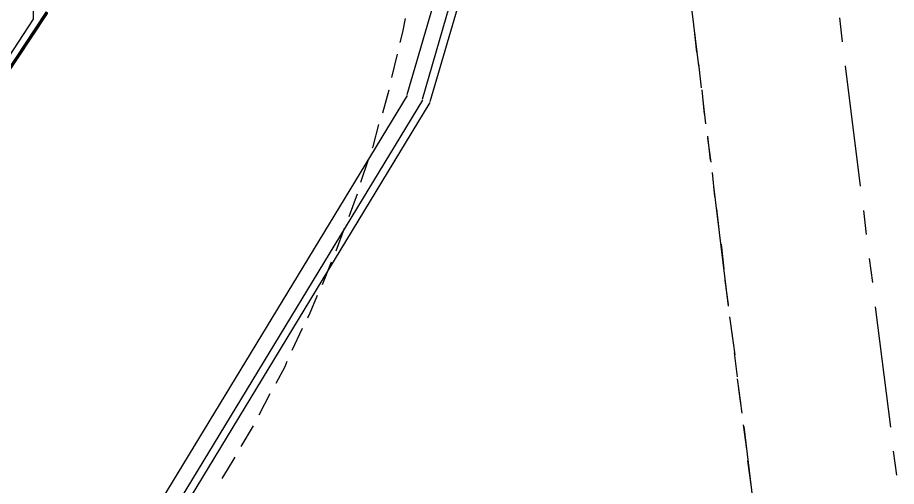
# Model space of a CAD drawing. Header units: feet. Extents: x -84 to 198, y -22 to 181.
# Drawn here: x 135.99 to 154.11, y 89.9 to 99.57 of the extents above; entities that cross this region are included whole.
import ezdxf

# ---------------------------------------------------------------- set-up
doc = ezdxf.new("R2010")
doc.units = ezdxf.units.FT
doc.layers.add('A-AREA-COMUN', color=252, linetype='CONTINUOUS')
doc.layers.add('A-LINEA', color=7, linetype='CONTINUOUS')

msp = doc.modelspace()

# ---------------------------------------------------------------- linework, layer by layer
at = {"layer": 'A-AREA-COMUN'}
msp.add_lwpolyline([(135.168, 97.7778), (136.32, 99.5378), (136.32, 100.0889), (136.64, 100.1778), (137.632, 102.8978), (138.16, 106.4889), (137.568, 106.5778), (137.568, 108.0533), (137.36, 108.0889), (137.28, 108.7289), (136.08, 109.0133), (135.392, 106.2044)], dxfattribs=at)
at = {"layer": 'A-LINEA'}
for p, q in [((149.72, 101.0578), (150.0267, 98.5778)), ((152.9333, 99.5644), (152.9867, 99.0711)), ((149.9333, 99.3644), (149.9867, 98.8578)), ((143.7067, 98.3378), (143.8267, 98.8178)), ((150.0267, 98.6178), (150.08, 98.1244)), ((153.0533, 98.5778), (153.36, 96.0978)), ((143.52, 97.6044), (143.6533, 98.0844)), ((150.0933, 98.0844), (150.1467, 97.5778)), ((137.106, 86.5685), (144.0266, 97.9674)), ((137.3394, 86.3305), (144.3454, 97.8702)), ((137.4514, 86.2068), (144.4985, 97.8196)), ((150.12, 97.8711), (150.1733, 97.3778)), ((150.2133, 97.1244), (150.2667, 96.6311)), ((150.2133, 97.0844), (150.28, 96.5911)), ((143.0667, 96.1778), (143.2267, 96.6444)), ((150.3067, 96.3778), (150.36, 95.8844)), ((150.3333, 96.0978), (150.64, 93.6178)), ((150.4, 95.6311), (150.4533, 95.1378)), ((153.4267, 95.5911), (153.48, 95.0978)), ((142.56, 94.7644), (142.7333, 95.2311)), ((150.4933, 94.8978), (150.5467, 94.3911)), ((153.5467, 94.6044), (153.6133, 94.1111)), ((142.28, 94.0711), (142.4667, 94.5378)), ((150.5733, 94.1511), (150.64, 93.6578)), ((153.6667, 93.6044), (153.9867, 91.1244)), ((150.6667, 93.4044), (150.7333, 92.9111)), ((141.6533, 92.7111), (141.8667, 93.1644)), ((150.7067, 93.1111), (150.7733, 92.6178)), ((150.76, 92.6578), (150.8267, 92.1644)), ((150.8267, 92.1244), (150.8933, 91.6311)), ((150.8533, 91.9111), (150.92, 91.4178)), ((140.9733, 91.3778), (141.2, 91.8178)), ((140.6, 90.7244), (140.8533, 91.1511)), ((150.9467, 91.1778), (151.0133, 90.6711)), ((150.96, 91.1378), (151.2667, 88.6578)), ((154.04, 90.6311), (154.1067, 90.1378)), ((151.04, 90.4311), (151.1067, 89.9378))]:
    msp.add_line(p, q, dxfattribs=at)
for points in [[(147.8933, 120.0178), (147.7467, 117.7911), (147.5467, 115.5511), (147.2933, 113.3244), (146.9867, 111.0978), (146.6267, 108.8844), (146.2133, 106.6711), (145.7333, 104.4844), (145.2133, 102.2978), (144.64, 100.1244), (144.0133, 97.9778)], [(148.2267, 120.0044), (148.08, 117.7644), (147.88, 115.5111), (147.6267, 113.2844), (147.32, 111.0444), (146.9467, 108.8178), (146.5333, 106.6044), (146.0667, 104.4044), (145.5333, 102.2178), (144.96, 100.0444), (144.3333, 97.8844)], [(148.3867, 120.0044), (148.24, 117.7511), (148.04, 115.4978), (147.7867, 113.2578), (147.48, 111.0178), (147.12, 108.7911), (146.6933, 106.5778), (146.2267, 104.3778), (145.7067, 102.1778), (145.12, 99.9911), (144.4933, 97.8311)], [(134.6933, 96.8044), (136.5867, 99.6711), (136.5867, 99.6844), (136.5733, 99.6844), (134.68, 96.8178), (134.6933, 96.8044)], [(134.7067, 96.7911), (136.6133, 99.6578), (136.6133, 99.6711), (136.6, 99.6711), (134.6933, 96.8044), (134.7067, 96.7911)], [(143.88, 99.0578), (143.9333, 99.2711), (143.9867, 99.5511)], [(143.3067, 96.8844), (143.32, 96.9111), (143.44, 97.3644)], [(142.8267, 95.4711), (142.9333, 95.7511), (143, 95.9378)], [(141.9733, 93.3778), (142.0267, 93.4844), (142.1733, 93.8444)], [(141.32, 92.0311), (141.5067, 92.3778), (141.5467, 92.4844)], [(140.2133, 90.0711), (140.32, 90.2444), (140.48, 90.5111)]]:
    msp.add_lwpolyline(points, dxfattribs=at)

doc.saveas('drawing.dxf')
